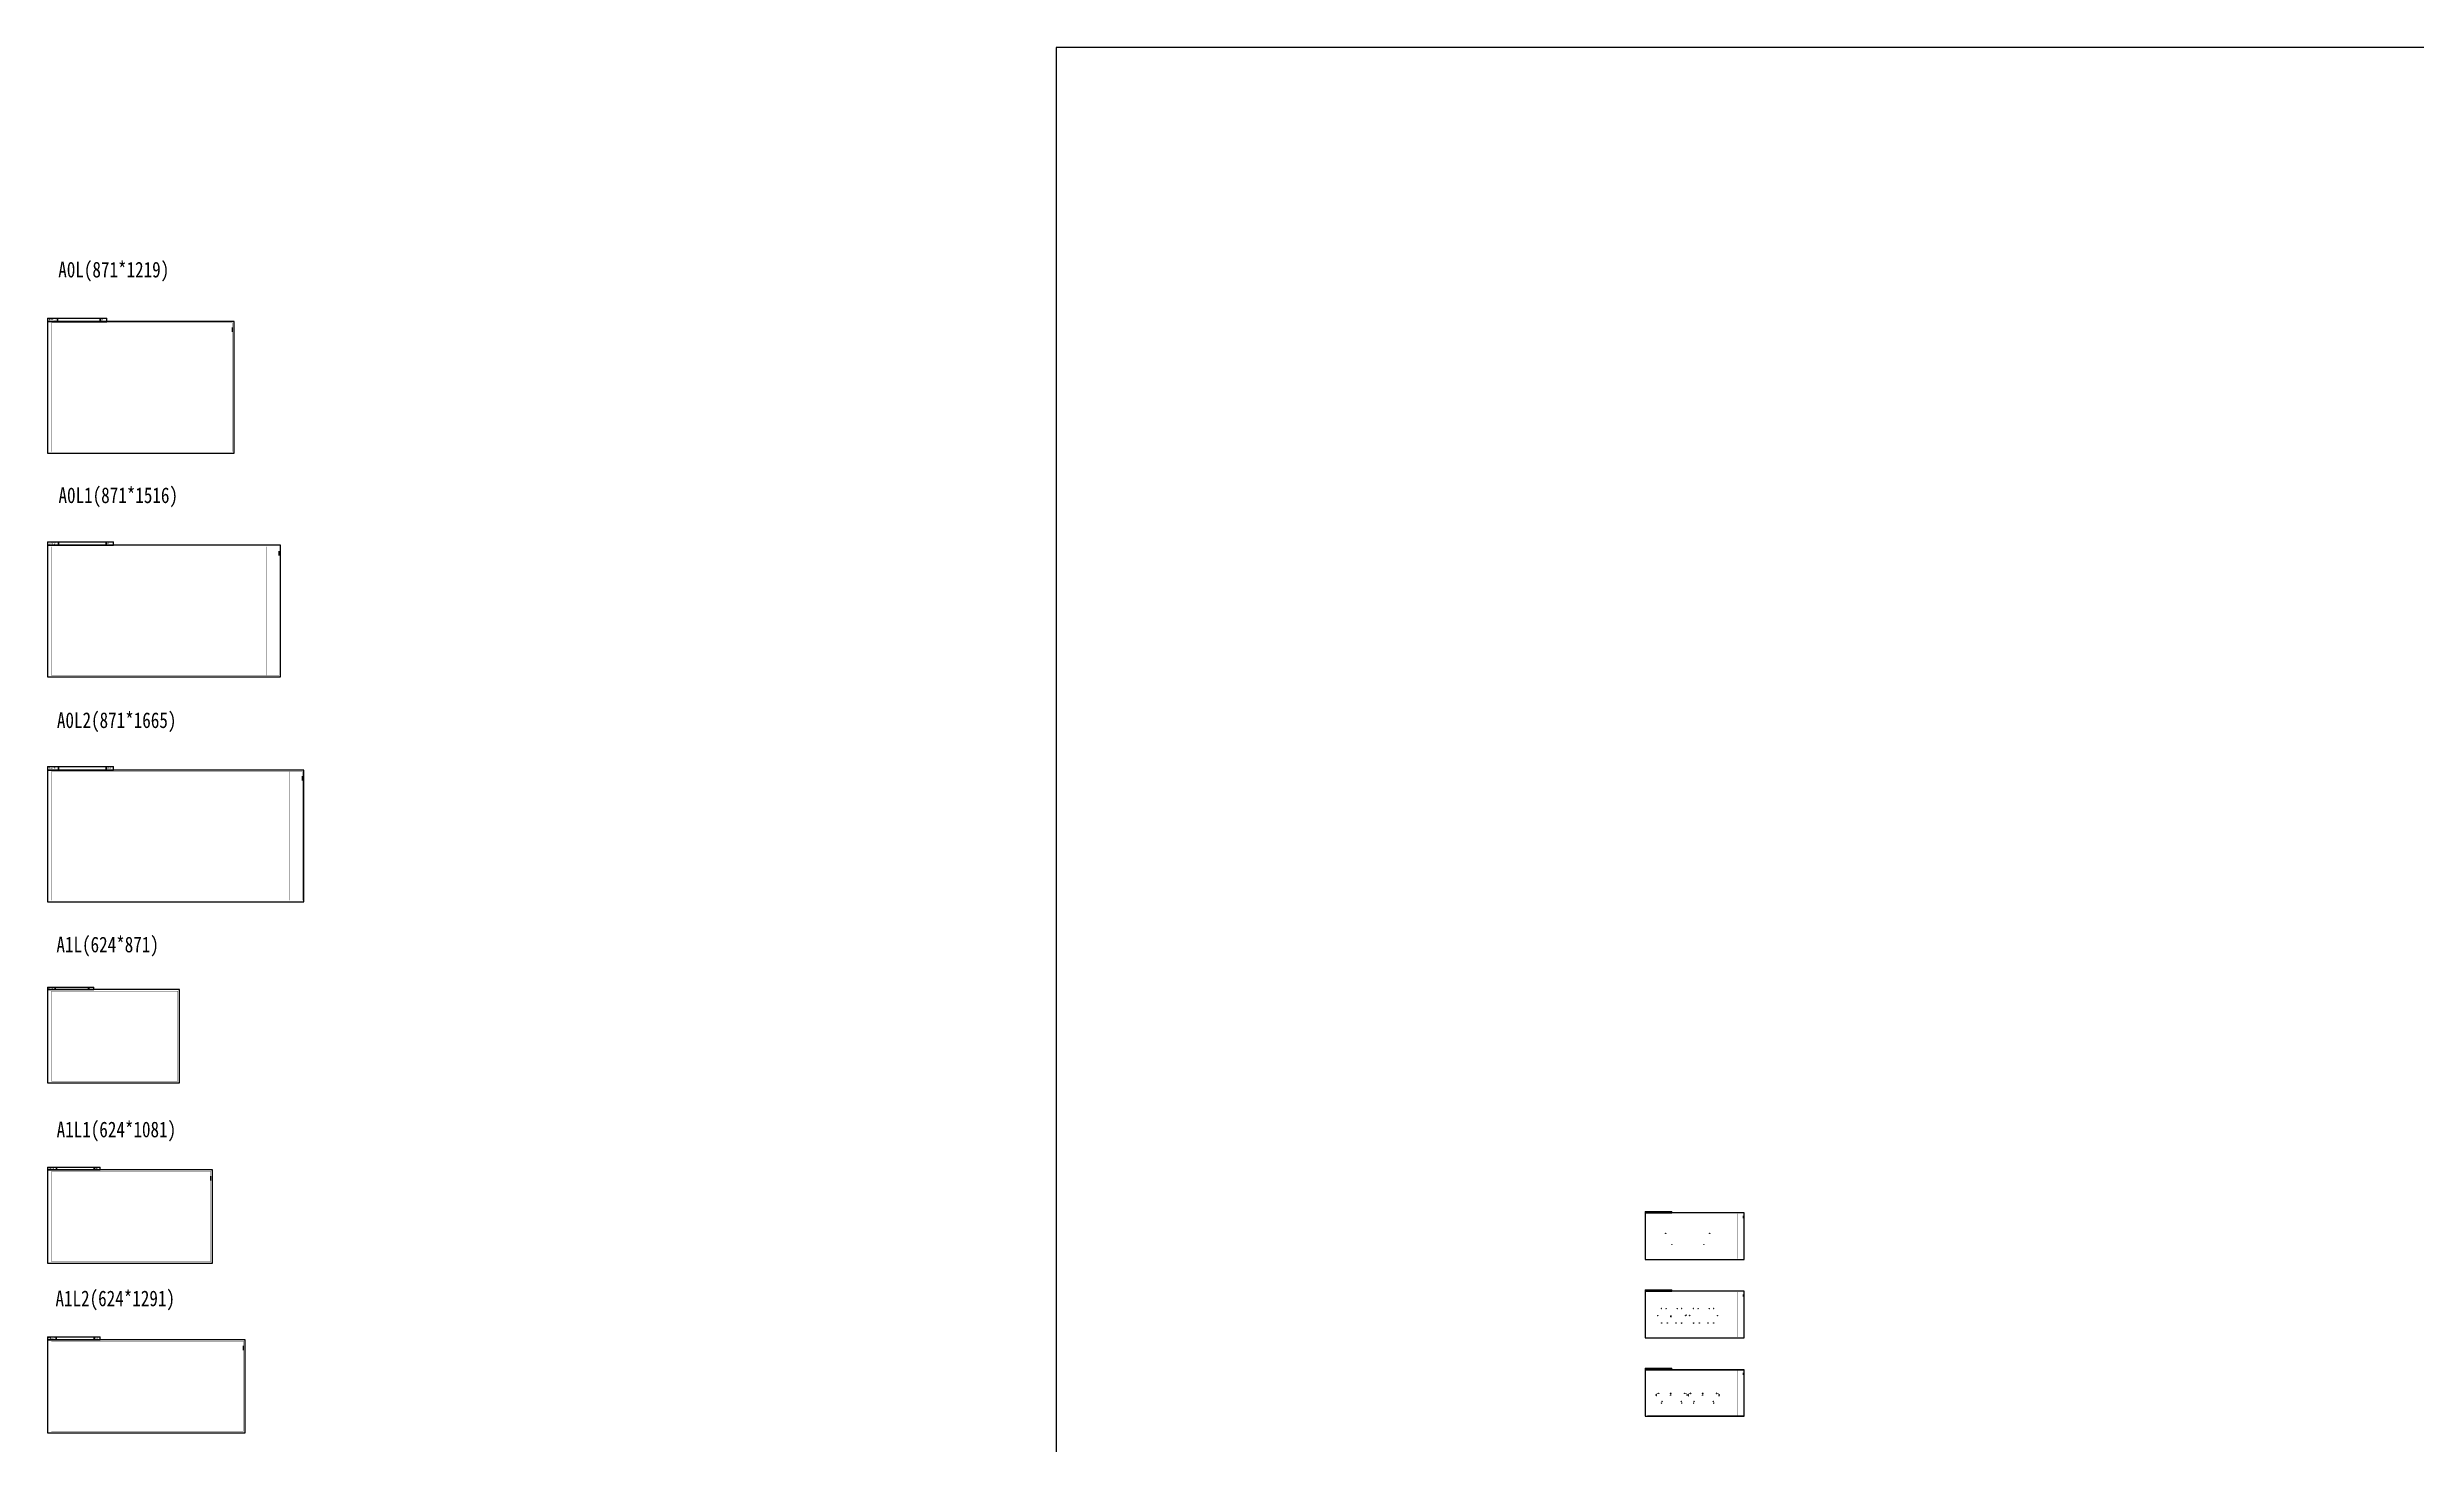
# Model space of a CAD drawing. Header units: millimetres. Extents: x -643177 to 2378000, y -101687 to 1700000.
# Drawn here: x -643177 to 867411, y 808833 to 1700000 of the extents above; entities that cross this region are included whole.
import ezdxf

# ---------------------------------------------------------------- set-up
doc = ezdxf.new("R2010")
doc.units = ezdxf.units.MM
doc.header["$LTSCALE"] = 500
doc.layers.add('C-XREF-SLCT', color=7, linetype='Continuous', plot=False)
doc.layers.add('内框', color=8, linetype='Continuous', plot=False)
for name, color, linetype in [('W-DRAI-EQPM', 50, 'Continuous'), ('W-DRAI-FLDR', 50, 'Continuous'), ('W-FRPT-HYDT', 140, 'Continuous'), ('W-HOLE', 231, 'Continuous'), ('W-RAIN-EQPM', 60, 'Continuous')]:
    doc.layers.add(name, color=color, linetype=linetype)
doc.styles.add('Acs', font='Stfangso.ttf', dxfattribs={"width": 0.7})
doc.styles.add('TH-STYLE1', font='Stfangso.ttf', dxfattribs={"width": 0.8})
doc.styles.add('黑体', font='simhei.ttf')

# ---------------------------------------------------------------- blocks, each defined once
blk = doc.blocks.new('AcsAcadShareArea')
blk.add_lwpolyline([(0, 0), (118900, 0), (118900, 85000), (0, 85000)], close=True)
at = {"style": 'Acs', "width": 0.8}
blk.add_attdef('唯一编号', (7537, 861), '', height=1000, dxfattribs=at)
blk = doc.blocks.new('THAPE_A0L_inner')
at = {"layer": '内框'}
for p, q in [((0, 861), (0, 841)), ((0, 861), (378, 861)), ((0, 841), (63, 841)), ((36, 841), (0, 841)), ((108, 841), (36, 841)), ((63, 841), (63, 861)), ((63, 861), (63, 841)), ((63, 841), (335, 841)), ((252, 841), (108, 841)), ((378, 841), (252, 841)), ((335, 841), (335, 861)), ((335, 861), (335, 841)), ((335, 841), (378, 841)), ((378, 841), (378, 861)), ((1179, 774), (1179, 802))]:
    blk.add_line(p, q, dxfattribs=at)
blk.add_lwpolyline([(0, 0), (1189, 0), (1189, 841), (0, 841)], close=True, dxfattribs=at)
at = {"layer": '内框', "const_width": 1.4}
blk.add_lwpolyline([(25, 831), (25, 10), (1179, 10), (1179, 831)], close=True, dxfattribs=at)
at = {"layer": '内框', "const_width": 0.5}
blk.add_lwpolyline([(1099, 831), (1099, 10)], dxfattribs=at)
at = {"layer": '内框', "style": '黑体', "width": 0.8}
for s, p in [('内框名称：', (6, 847)), ('A0L', (339, 847))]:
    blk.add_text(s, height=9, dxfattribs=at).set_placement(p)
blk.add_attdef('内框名称', (66, 847), '', height=9, dxfattribs=at)
blk = doc.blocks.new('THAPE_A0L1_inner')
at = {"layer": '内框'}
for p, q in [((0, 863), (0, 841)), ((0, 863), (420, 863)), ((0, 841), (70, 841)), ((40, 841), (0, 841)), ((120, 841), (40, 841)), ((70, 841), (70, 863)), ((70, 863), (70, 841)), ((70, 841), (373, 841)), ((280, 841), (120, 841)), ((420, 841), (280, 841)), ((373, 841), (373, 863)), ((373, 863), (373, 841)), ((373, 841), (420, 841)), ((420, 841), (420, 863)), ((1476, 774), (1476, 802))]:
    blk.add_line(p, q, dxfattribs=at)
blk.add_lwpolyline([(0, 0), (1486, 0), (1486, 841), (0, 841)], close=True, dxfattribs=at)
at = {"layer": '内框', "const_width": 1.4}
blk.add_lwpolyline([(25, 831), (25, 10), (1476, 10), (1476, 831)], close=True, dxfattribs=at)
at = {"layer": '内框', "const_width": 0.5}
blk.add_lwpolyline([(1396, 831), (1396, 10)], dxfattribs=at)
at = {"layer": '内框', "style": '黑体', "width": 0.8}
for s, p in [('内框名称：', (6, 848)), ('A0L1', (377, 848))]:
    blk.add_text(s, height=10, dxfattribs=at).set_placement(p)
blk.add_attdef('内框名称', (74, 848), '', height=10, dxfattribs=at)
blk = doc.blocks.new('THAPE_A0L2_inner')
at = {"layer": '内框'}
for p, q in [((0, 863), (0, 841)), ((0, 863), (420, 863)), ((0, 841), (70, 841)), ((40, 841), (0, 841)), ((120, 841), (40, 841)), ((70, 841), (70, 863)), ((70, 863), (70, 841)), ((70, 841), (373, 841)), ((280, 841), (120, 841)), ((420, 841), (280, 841)), ((373, 841), (373, 863)), ((373, 863), (373, 841)), ((373, 841), (420, 841)), ((420, 841), (420, 863)), ((1625, 774), (1625, 802))]:
    blk.add_line(p, q, dxfattribs=at)
blk.add_lwpolyline([(0, 0), (1635, 0), (1635, 841), (0, 841)], close=True, dxfattribs=at)
at = {"layer": '内框', "const_width": 1.4}
blk.add_lwpolyline([(25, 831), (25, 10), (1625, 10), (1625, 831)], close=True, dxfattribs=at)
at = {"layer": '内框', "const_width": 0.5}
blk.add_lwpolyline([(1545, 831), (1545, 10)], dxfattribs=at)
at = {"layer": '内框', "style": '黑体', "width": 0.8}
for s, p in [('内框名称：', (6, 848)), ('A0L2', (377, 848))]:
    blk.add_text(s, height=10, dxfattribs=at).set_placement(p)
blk.add_attdef('内框名称', (74, 848), '', height=10, dxfattribs=at)
blk = doc.blocks.new('THAPE_A1L_inner')
at = {"layer": '内框'}
for p, q in [((0, 609), (0, 594)), ((0, 609), (294, 609)), ((49, 594), (49, 609)), ((49, 609), (49, 594)), ((261, 594), (261, 609)), ((261, 609), (261, 594)), ((294, 594), (294, 609)), ((0, 594), (49, 594)), ((28, 594), (0, 594)), ((84, 594), (28, 594)), ((49, 594), (261, 594)), ((196, 594), (84, 594)), ((294, 594), (196, 594)), ((261, 594), (294, 594))]:
    blk.add_line(p, q, dxfattribs=at)
blk.add_lwpolyline([(0, 0), (841, 0), (841, 594), (0, 594)], close=True, dxfattribs=at)
at = {"layer": '内框', "const_width": 1.4}
blk.add_lwpolyline([(25, 584), (25, 10), (831, 10), (831, 584)], close=True, dxfattribs=at)
at = {"layer": '内框', "const_width": 0.5}
blk.add_lwpolyline([(751, 584), (751, 10)], dxfattribs=at)
at = {"layer": '内框', "style": '黑体', "width": 0.8}
for s, p in [('内框名称：', (4, 599)), ('A1L', (264, 599))]:
    blk.add_text(s, height=7, dxfattribs=at).set_placement(p)
blk.add_attdef('内框名称', (52, 599), '', height=7, dxfattribs=at)
blk = doc.blocks.new('THAPE_A1L1_inner')
blk.add_line((1041, 527), (1041, 555))
at = {"layer": '内框'}
for p, q in [((0, 612), (0, 594)), ((0, 612), (336, 612)), ((56, 594), (56, 612)), ((56, 612), (56, 594)), ((298, 594), (298, 612)), ((298, 612), (298, 594)), ((336, 594), (336, 612)), ((0, 594), (56, 594)), ((32, 594), (0, 594)), ((96, 594), (32, 594)), ((56, 594), (298, 594)), ((224, 594), (96, 594)), ((336, 594), (224, 594)), ((298, 594), (336, 594))]:
    blk.add_line(p, q, dxfattribs=at)
blk.add_lwpolyline([(0, 0), (1051, 0), (1051, 594), (0, 594)], close=True, dxfattribs=at)
at = {"layer": '内框', "const_width": 1.4}
blk.add_lwpolyline([(25, 584), (25, 10), (1041, 10), (1041, 584)], close=True, dxfattribs=at)
at = {"layer": '内框', "const_width": 0.5}
blk.add_lwpolyline([(961, 584), (961, 10)], dxfattribs=at)
at = {"layer": '内框', "style": '黑体', "width": 0.8}
for s, p in [('内框名称：', (5, 599)), ('A1L1', (302, 599))]:
    blk.add_text(s, height=8, dxfattribs=at).set_placement(p)
blk.add_attdef('内框名称', (59, 599), '', height=8, dxfattribs=at)
blk = doc.blocks.new('THAPE_A1L2_inner')
blk.add_line((1251, 527), (1251, 555))
at = {"layer": '内框'}
for p, q in [((0, 612), (0, 594)), ((0, 612), (336, 612)), ((56, 594), (56, 612)), ((56, 612), (56, 594)), ((298, 594), (298, 612)), ((298, 612), (298, 594)), ((336, 594), (336, 612)), ((0, 594), (56, 594)), ((32, 594), (0, 594)), ((96, 594), (32, 594)), ((56, 594), (298, 594)), ((224, 594), (96, 594)), ((336, 594), (224, 594)), ((298, 594), (336, 594))]:
    blk.add_line(p, q, dxfattribs=at)
blk.add_lwpolyline([(0, 0), (1261, 0), (1261, 594), (0, 594)], close=True, dxfattribs=at)
at = {"layer": '内框', "const_width": 1.4}
blk.add_lwpolyline([(25, 584), (25, 10), (1251, 10), (1251, 584)], close=True, dxfattribs=at)
at = {"layer": '内框', "const_width": 0.5}
blk.add_lwpolyline([(1171, 584), (1171, 10)], dxfattribs=at)
at = {"layer": '内框', "style": '黑体', "width": 0.8}
for s, p in [('内框名称：', (5, 599)), ('A1L2', (302, 599))]:
    blk.add_text(s, height=8, dxfattribs=at).set_placement(p)
blk.add_attdef('内框名称', (59, 599), '', height=8, dxfattribs=at)
blk = doc.blocks.new('*U328')
blk.add_hatch(color=256).paths.add_polyline_path([(0, 200), (700, 0), (0, 0)])
for p, q in [((0, 200), (0, 0)), ((700, 200), (0, 200)), ((0, 200), (700, 0)), ((0, 0), (700, 0)), ((700, 0), (700, 200))]:
    blk.add_line(p, q)
at = {"layer": 'W-HOLE'}
for p, q in [((-25, 200), (-25, 0)), ((725, 200), (-25, 200)), ((-25, 200), (725, 0)), ((-25, 0), (725, 200)), ((-25, 0), (725, 0)), ((725, 0), (725, 200))]:
    blk.add_line(p, q, dxfattribs=at)
blk = doc.blocks.new('重力流雨水斗')
at = {"layer": 'W-RAIN-EQPM'}
for p, q in [((-45, 143), (-45, -143)), ((45, 143), (45, -143))]:
    blk.add_line(p, q, dxfattribs=at)
blk.add_circle((0, 0), 150, dxfattribs=at)
blk = doc.blocks.new('通气帽平面')
for p, q in [((-125, 0), (125, 0)), ((0, -125), (0, 125))]:
    blk.add_line(p, q)
blk.add_circle((0, 0), 75)
blk = doc.blocks.new('*U247')
for p, q in [((-46, 20), (-75, -4)), ((-46, 20), (-12, 48)), ((38, 32), (-38, -32)), ((17, 73), (-12, 48)), ((57, 48), (38, 32)), ((75, 4), (46, -20)), ((-38, -32), (-57, -48)), ((12, -48), (-17, -73)), ((12, -48), (46, -20))]:
    blk.add_line(p, q)
blk.add_circle((0, 0), 75)
blk = doc.blocks.new('*U337')
for p, q in [((-46, 20), (-75, -4)), ((-46, 20), (-12, 48)), ((38, 32), (-38, -32)), ((17, 73), (-12, 48)), ((57, 48), (38, 32)), ((75, 4), (46, -20)), ((-38, -32), (-57, -48)), ((12, -48), (-17, -73)), ((12, -48), (46, -20))]:
    blk.add_line(p, q)
for radius in [75, 50]:
    blk.add_circle((0, 0), radius)

msp = doc.modelspace()

# ---------------------------------------------------------------- linework, layer by layer
at = {"layer": 'W-RAIN-EQPM'}
for points in [[(388545.49, 943624.87), (388795.49, 943624.87), (388795.49, 943524.87), (388545.49, 943524.87)], [(392545.5, 936474.87), (392545.5, 936724.87), (392645.5, 936724.87), (392645.5, 936474.87)], [(412945.5, 936474.87), (412945.5, 936724.87), (413045.5, 936724.87), (413045.5, 936474.87)], [(416495.49, 943624.87), (416745.49, 943624.87), (416745.49, 943524.87), (416495.49, 943524.87)], [(401645.49, 891474.87), (401895.49, 891474.87), (401895.49, 891374.87), (401645.49, 891374.87)]]:
    msp.add_lwpolyline(points, close=True, dxfattribs=at)

# ---------------------------------------------------------------- block references
at = {"layer": 'C-XREF-SLCT', "xscale": 20, "yscale": 20, "zscale": 20}
msp.add_blockref('AcsAcadShareArea', (0.06, 0.04), dxfattribs=at)
at = {"layer": 'W-DRAI-EQPM', "xscale": 0.666666, "yscale": 0.666666, "zscale": 0.666666}
for p in [(383575.19, 891294.57), (386049.05, 895624.87, 2987.14), (398845.49, 895624.87), (401365.79, 891294.57), (403925.19, 891294.57), (406445.49, 895624.87), (419245.49, 895624.87), (421715.79, 891294.57), (386045.49, 886424.87), (398845.49, 886404.87), (406445.49, 886404.87), (419245.49, 886424.87)]:
    msp.add_blockref('通气帽平面', p, dxfattribs=at)
at = {"layer": 'W-DRAI-FLDR'}
for name, p in [('*U247', (382595.49, 840624.87)), ('*U247', (382595.49, 840025.16)), ('*U247', (383395.39, 841624.77)), ('*U247', (384195.19, 841574.57)), ('*U247', (386045.49, 835324.87)), ('*U337', (386345.49, 836424.87)), ('*U247', (391695.79, 840324.57, 3000)), ('*U337', (398545.49, 836424.87)), ('*U247', (398845.49, 835324.87)), ('*U247', (400695.79, 841574.57)), ('*U247', (401495.58, 841624.77)), ('*U247', (402295.49, 840624.87)), ('*U247', (402295.49, 840025.16)), ('*U337', (406745.49, 836424.87, 3000)), ('*U247', (412095.79, 840324.57, 3000)), ('*U337', (418945.49, 836424.87))]:
    msp.add_blockref(name, p, dxfattribs=at)
at = {"layer": 'W-DRAI-FLDR', "xscale": -1}
for p in [(402995.49, 840624.87), (402995.49, 840025.16), (403795.39, 841624.77), (404595.19, 841574.57), (406454.33, 835324.87, 0), (419245.49, 835324.87, 0), (421095.79, 841574.57), (421895.58, 841624.77), (422695.49, 840624.87), (422695.49, 840025.16)]:
    msp.add_blockref('*U247', p, dxfattribs=at)
at = {"layer": 'W-FRPT-HYDT', "rotation": 90}
msp.add_blockref('*U328', (392095.49, 890325.16), dxfattribs=at)
at = {"layer": 'W-FRPT-HYDT'}
for p in [(391470.49, 841324.87), (411870.49, 841324.87)]:
    msp.add_blockref('*U328', p, dxfattribs=at)
at = {"layer": 'W-RAIN-EQPM', "xscale": 0.5, "yscale": 0.5, "zscale": 0.5}
for p in [(388895.49, 895524.87), (395995.49, 895524.87), (409295.49, 895524.87), (416395.49, 895524.87), (389645.49, 886424.87), (395245.49, 886424.87), (410045.49, 886424.87), (415645.49, 886424.87)]:
    msp.add_blockref('重力流雨水斗', p, dxfattribs=at)
at = {"layer": '内框', "xscale": 100, "yscale": 100, "zscale": 100}
for name, p in [('THAPE_A0L_inner', (-643080.83, 1441165.97)), ('THAPE_A0L1_inner', (-643073.52, 1298431.41)), ('THAPE_A0L2_inner', (-643080.83, 1154986.22)), ('THAPE_A1L_inner', (-643057.07, 1039645.84)), ('THAPE_A1L1_inner', (-643053.06, 924614.99)), ('THAPE_A1L2_inner', (-643177.25, 816368.81))]:
    msp.add_blockref(name, p, dxfattribs=at)
at = {"layer": '内框', "xscale": 50, "yscale": 50, "zscale": 50}
for p, values in [((375645.49, 926924.87), {'内框名称': '构架层给排水平面图'}), ((375645.49, 876924.87), {'内框名称': '屋顶层给排水平面图'}), ((375645.49, 826924.87), {'内框名称': '三至十八层给排水平面图'})]:
    msp.add_blockref('THAPE_A1L2_inner', p, dxfattribs=at).add_auto_attribs(values)

# ---------------------------------------------------------------- texts
at = {"layer": '内框', "char_height": 10000, "width": 30007.3099, "attachment_point": 1, "style": 'TH-STYLE1'}
for s, insert in [('A0L(871*1219)', (-636246.39, 1563268.28)), ('A0L1(871*1516)', (-636088.79, 1419366.56)), ('A0L2(871*1665)', (-637105.41, 1275894.03)), ('A1L(624*871)', (-637414.01, 1132817.25)), ('A1L1(624*1081)', (-637281.25, 1014864.63)), ('A1L2(624*1291)', (-638021.92, 907098.04))]:
    msp.add_mtext(s, dxfattribs=dict(at, insert=insert))

doc.saveas('drawing.dxf')
